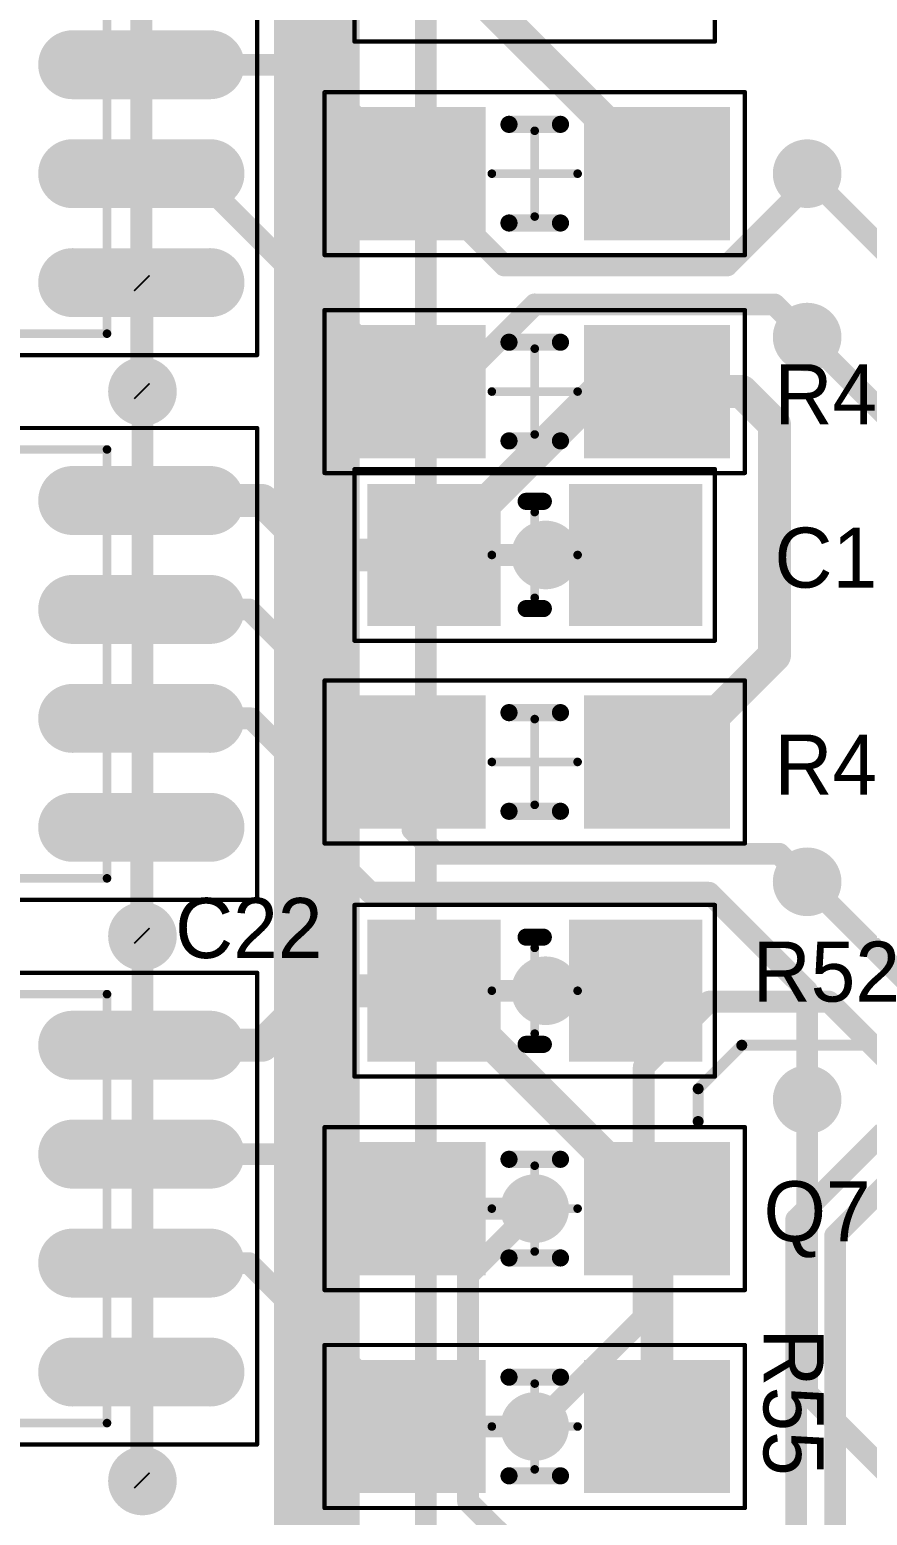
# Model space of a CAD drawing. Header units: millimetres. Extents: x 37 to 246, y 26 to 184.
# Drawn here: x 186.52 to 196.28, y 146.92 to 164.24 of the extents above; entities that cross this region are included whole.
import ezdxf

# ---------------------------------------------------------------- set-up
doc = ezdxf.new("R2010")
doc.units = ezdxf.units.MM
for name, color, linetype in [('BottomLayer', 5, 'Continuous'), ('Mechanical13', 56, 'Continuous'), ('Mechanical15', 56, 'Continuous'), ('MultiLayer', 9, 'Continuous'), ('TopLayer', 1, 'Continuous'), ('TopOverlay', 2, 'Continuous'), ('TopPaste', 8, 'Continuous'), ('TopSolder', 216, 'Continuous'), ('ViaHoleLayer', 16, 'Continuous')]:
    doc.layers.add(name, color=color, linetype=linetype)

msp = doc.modelspace()

# ---------------------------------------------------------------- linework, layer by layer
at = {"layer": 'BottomLayer'}
for points, const_width in [([(187.82, 160.033), (187.82, 166.37)], 0.254), ([(191.135, 158.242), (191.135, 165.989)], 0.254), ([(189.865, 158.115), (189.865, 165.1)], 1), ([(195.58, 162.56), (198.628, 159.512)], 0.254), ([(195.58, 160.655), (198.174, 158.061)], 0.254), ([(187.82, 160.033), (187.833, 160.02)], 0.254), ([(187.833, 153.67), (187.833, 160.02)], 0.254), ([(189.865, 153.035), (189.865, 158.115)], 1), ([(191.135, 158.242), (191.262, 158.115)], 0.254), ([(191.135, 153.035), (191.135, 158.242)], 0.254), ([(191.262, 158.115), (192.532, 158.115)], 0.254), ([(195.58, 154.305), (197.72, 152.165)], 0.254), ([(187.833, 147.32), (187.833, 153.67)], 0.254), ([(189.865, 140.97), (189.865, 153.035)], 1), ([(191.135, 153.035), (192.532, 153.035)], 0.254), ([(191.135, 144.145), (191.135, 153.035)], 0.254), ([(193.675, 152.146), (194.437, 152.908)], 0.254), ([(194.437, 152.908), (195.834, 152.908)], 0.254), ([(195.834, 152.908), (197.266, 151.476)], 0.254), ([(193.675, 149.225), (193.675, 152.146)], 0.254), ([(195.58, 148.343), (195.58, 151.765)], 0.254), ([(191.628, 149.718), (192.405, 150.495)], 0.254), ([(191.628, 147.081), (191.628, 149.718)], 0.254), ([(192.405, 147.955), (193.675, 149.225)], 0.254), ([(195.58, 148.343), (196.812, 147.111)], 0.254), ([(191.628, 147.081), (192.151, 146.558)], 0.254)]:
    msp.add_lwpolyline(points, dxfattribs=dict(at, const_width=const_width))
for points, const_width in [([(195.38, 162.56, 1), (195.78, 162.56, 1)], 0.4), ([(195.517, 162.56, 1), (195.643, 162.56, 1)], 0.127), ([(195.38, 160.655, 1), (195.78, 160.655, 1)], 0.4), ([(195.517, 160.655, 1), (195.643, 160.655, 1)], 0.127), ([(187.633, 160.02, 1), (188.033, 160.02, 1)], 0.4), ([(187.757, 160.033, 1), (187.884, 160.033, 1)], 0.127), ([(187.757, 160.033, 1), (187.884, 160.033, 1)], 0.127), ([(187.769, 160.02, 1), (187.897, 160.02, 1)], 0.127), ([(187.769, 160.02, 1), (187.897, 160.02, 1)], 0.127), ([(189.615, 158.115, 1), (190.115, 158.115, 1)], 0.5), ([(189.615, 158.115, 1), (190.115, 158.115, 1)], 0.5), ([(189.665, 158.115, 1), (190.065, 158.115, 1)], 0.4), ([(192.332, 158.115, 1), (192.732, 158.115, 1)], 0.4), ([(191.071, 158.242, 1), (191.198, 158.242, 1)], 0.127), ([(191.071, 158.242, 1), (191.198, 158.242, 1)], 0.127), ([(191.071, 158.242, 1), (191.198, 158.242, 1)], 0.127), ([(191.198, 158.115, 1), (191.326, 158.115, 1)], 0.127), ([(191.198, 158.115, 1), (191.326, 158.115, 1)], 0.127), ([(192.469, 158.115, 1), (192.595, 158.115, 1)], 0.127), ([(195.38, 154.305, 1), (195.78, 154.305, 1)], 0.4), ([(195.517, 154.305, 1), (195.643, 154.305, 1)], 0.127), ([(187.633, 153.67, 1), (188.033, 153.67, 1)], 0.4), ([(187.769, 153.67, 1), (187.897, 153.67, 1)], 0.127), ([(187.769, 153.67, 1), (187.897, 153.67, 1)], 0.127), ([(189.615, 153.035, 1), (190.115, 153.035, 1)], 0.5), ([(189.615, 153.035, 1), (190.115, 153.035, 1)], 0.5), ([(189.665, 153.035, 1), (190.065, 153.035, 1)], 0.4), ([(192.332, 153.035, 1), (192.732, 153.035, 1)], 0.4), ([(191.071, 153.035, 1), (191.198, 153.035, 1)], 0.127), ([(191.071, 153.035, 1), (191.198, 153.035, 1)], 0.127), ([(191.071, 153.035, 1), (191.198, 153.035, 1)], 0.127), ([(192.469, 153.035, 1), (192.595, 153.035, 1)], 0.127), ([(194.374, 152.908, 1), (194.5, 152.908, 1)], 0.127), ([(194.374, 152.908, 1), (194.5, 152.908, 1)], 0.127), ([(195.77, 152.908, 1), (195.898, 152.908, 1)], 0.127), ([(195.77, 152.908, 1), (195.898, 152.908, 1)], 0.127), ([(193.612, 152.146, 1), (193.738, 152.146, 1)], 0.127), ([(193.612, 152.146, 1), (193.738, 152.146, 1)], 0.127), ([(195.38, 151.765, 1), (195.78, 151.765, 1)], 0.4), ([(195.517, 151.765, 1), (195.643, 151.765, 1)], 0.127), ([(192.205, 150.495, 1), (192.605, 150.495, 1)], 0.4), ([(192.341, 150.495, 1), (192.469, 150.495, 1)], 0.127), ([(191.564, 149.718, 1), (191.691, 149.718, 1)], 0.127), ([(191.564, 149.718, 1), (191.691, 149.718, 1)], 0.127), ([(193.612, 149.225, 1), (193.738, 149.225, 1)], 0.127), ([(193.612, 149.225, 1), (193.738, 149.225, 1)], 0.127), ([(195.517, 148.343, 1), (195.643, 148.343, 1)], 0.127), ([(195.517, 148.343, 1), (195.643, 148.343, 1)], 0.127), ([(192.205, 147.955, 1), (192.605, 147.955, 1)], 0.4), ([(192.341, 147.955, 1), (192.469, 147.955, 1)], 0.127), ([(187.633, 147.32, 1), (188.033, 147.32, 1)], 0.4), ([(187.769, 147.32, 1), (187.897, 147.32, 1)], 0.127), ([(191.564, 147.081, 1), (191.691, 147.081, 1)], 0.127), ([(191.564, 147.081, 1), (191.691, 147.081, 1)], 0.127)]:
    msp.add_lwpolyline(points, format="xyb", close=True, dxfattribs=dict(at, const_width=const_width))
at = {"layer": 'Mechanical13', "const_width": 0.1}
for points in [[(187.42, 160.695), (187.42, 165.695)], [(183.42, 160.695), (187.42, 160.695)], [(183.42, 159.345), (187.42, 159.345)], [(187.42, 154.345), (187.42, 159.345)], [(183.42, 154.345), (187.42, 154.345)], [(183.42, 152.995), (187.42, 152.995)], [(187.42, 147.995), (187.42, 152.995)], [(183.42, 147.995), (187.42, 147.995)]]:
    msp.add_lwpolyline(points, dxfattribs=at)
at = {"layer": 'Mechanical13', "const_width": 0.05}
for points in [[(187.395, 160.695, 1), (187.445, 160.695, 1)], [(187.395, 160.695, 1), (187.445, 160.695, 1)], [(187.395, 159.345, 1), (187.445, 159.345, 1)], [(187.395, 159.345, 1), (187.445, 159.345, 1)], [(187.395, 154.345, 1), (187.445, 154.345, 1)], [(187.395, 154.345, 1), (187.445, 154.345, 1)], [(187.395, 152.995, 1), (187.445, 152.995, 1)], [(187.395, 152.995, 1), (187.445, 152.995, 1)], [(187.395, 147.995, 1), (187.445, 147.995, 1)], [(187.395, 147.995, 1), (187.445, 147.995, 1)]]:
    msp.add_lwpolyline(points, format="xyb", close=True, dxfattribs=at)
at = {"layer": 'Mechanical15'}
for points, const_width in [([(190.305, 164.1), (190.305, 166.1)], 0.05), ([(194.505, 164.1), (194.505, 166.1)], 0.05), ([(189.17, 160.445), (189.17, 165.945)], 0.05), ([(190.305, 164.1), (194.505, 164.1)], 0.05), ([(189.955, 161.61), (189.955, 163.51)], 0.05), ([(189.955, 163.51), (194.855, 163.51)], 0.05), ([(194.855, 161.61), (194.855, 163.51)], 0.05), ([(192.405, 162.06), (192.405, 163.06)], 0.1), ([(191.905, 162.56), (192.905, 162.56)], 0.1), ([(189.955, 161.61), (194.855, 161.61)], 0.05), ([(189.955, 160.97), (194.855, 160.97)], 0.05), ([(189.955, 159.07), (189.955, 160.97)], 0.05), ([(194.855, 159.07), (194.855, 160.97)], 0.05), ([(192.405, 159.52), (192.405, 160.52)], 0.1), ([(181.67, 160.445), (189.17, 160.445)], 0.05), ([(191.905, 160.02), (192.905, 160.02)], 0.1), ([(181.67, 159.595), (189.17, 159.595)], 0.05), ([(189.17, 154.095), (189.17, 159.595)], 0.05), ([(189.955, 159.07), (194.855, 159.07)], 0.05), ([(190.305, 159.115), (194.505, 159.115)], 0.05), ([(190.305, 157.115), (190.305, 159.115)], 0.05), ([(194.505, 157.115), (194.505, 159.115)], 0.05), ([(192.405, 157.615), (192.405, 158.615)], 0.1), ([(191.905, 158.115), (192.905, 158.115)], 0.1), ([(190.305, 157.115), (194.505, 157.115)], 0.05), ([(189.955, 154.752), (189.955, 156.652)], 0.05), ([(189.955, 156.652), (194.855, 156.652)], 0.05), ([(194.855, 154.752), (194.855, 156.652)], 0.05), ([(192.405, 155.202), (192.405, 156.202)], 0.1), ([(191.905, 155.702), (192.905, 155.702)], 0.1), ([(189.955, 154.752), (194.855, 154.752)], 0.05), ([(181.67, 154.095), (189.17, 154.095)], 0.05), ([(190.305, 152.035), (190.305, 154.035)], 0.05), ([(190.305, 154.035), (194.505, 154.035)], 0.05), ([(194.505, 152.035), (194.505, 154.035)], 0.05), ([(192.405, 152.535), (192.405, 153.535)], 0.1), ([(181.67, 153.245), (189.17, 153.245)], 0.05), ([(189.17, 147.745), (189.17, 153.245)], 0.05), ([(191.905, 153.035), (192.905, 153.035)], 0.1), ([(190.305, 152.035), (194.505, 152.035)], 0.05), ([(189.955, 151.445), (194.855, 151.445)], 0.05), ([(189.955, 149.545), (189.955, 151.445)], 0.05), ([(194.855, 149.545), (194.855, 151.445)], 0.05), ([(192.405, 149.995), (192.405, 150.995)], 0.1), ([(191.905, 150.495), (192.905, 150.495)], 0.1), ([(189.955, 149.545), (194.855, 149.545)], 0.05), ([(189.955, 147.005), (189.955, 148.905)], 0.05), ([(189.955, 148.905), (194.855, 148.905)], 0.05), ([(194.855, 147.005), (194.855, 148.905)], 0.05), ([(192.405, 147.455), (192.405, 148.455)], 0.1), ([(191.905, 147.955), (192.905, 147.955)], 0.1), ([(181.67, 147.745), (189.17, 147.745)], 0.05), ([(189.955, 147.005), (194.855, 147.005)], 0.05)]:
    msp.add_lwpolyline(points, dxfattribs=dict(at, const_width=const_width))
for points, const_width in [([(190.292, 164.1, 1), (190.317, 164.1, 1)], 0.025), ([(190.292, 164.1, 1), (190.317, 164.1, 1)], 0.025), ([(194.492, 164.1, 1), (194.517, 164.1, 1)], 0.025), ([(194.492, 164.1, 1), (194.517, 164.1, 1)], 0.025), ([(189.943, 163.51, 1), (189.967, 163.51, 1)], 0.025), ([(189.943, 163.51, 1), (189.967, 163.51, 1)], 0.025), ([(194.843, 163.51, 1), (194.867, 163.51, 1)], 0.025), ([(194.843, 163.51, 1), (194.867, 163.51, 1)], 0.025), ([(192.38, 163.06, 1), (192.43, 163.06, 1)], 0.05), ([(191.88, 162.56, 1), (191.93, 162.56, 1)], 0.05), ([(192.88, 162.56, 1), (192.93, 162.56, 1)], 0.05), ([(192.38, 162.06, 1), (192.43, 162.06, 1)], 0.05), ([(189.943, 161.61, 1), (189.967, 161.61, 1)], 0.025), ([(189.943, 161.61, 1), (189.967, 161.61, 1)], 0.025), ([(194.843, 161.61, 1), (194.867, 161.61, 1)], 0.025), ([(194.843, 161.61, 1), (194.867, 161.61, 1)], 0.025), ([(189.943, 160.97, 1), (189.967, 160.97, 1)], 0.025), ([(189.943, 160.97, 1), (189.967, 160.97, 1)], 0.025), ([(194.843, 160.97, 1), (194.867, 160.97, 1)], 0.025), ([(194.843, 160.97, 1), (194.867, 160.97, 1)], 0.025), ([(192.38, 160.52, 1), (192.43, 160.52, 1)], 0.05), ([(189.158, 160.445, 1), (189.182, 160.445, 1)], 0.025), ([(189.158, 160.445, 1), (189.182, 160.445, 1)], 0.025), ([(191.88, 160.02, 1), (191.93, 160.02, 1)], 0.05), ([(192.88, 160.02, 1), (192.93, 160.02, 1)], 0.05), ([(189.158, 159.595, 1), (189.182, 159.595, 1)], 0.025), ([(189.158, 159.595, 1), (189.182, 159.595, 1)], 0.025), ([(192.38, 159.52, 1), (192.43, 159.52, 1)], 0.05), ([(189.943, 159.07, 1), (189.967, 159.07, 1)], 0.025), ([(189.943, 159.07, 1), (189.967, 159.07, 1)], 0.025), ([(190.292, 159.115, 1), (190.317, 159.115, 1)], 0.025), ([(190.292, 159.115, 1), (190.317, 159.115, 1)], 0.025), ([(194.492, 159.115, 1), (194.517, 159.115, 1)], 0.025), ([(194.492, 159.115, 1), (194.517, 159.115, 1)], 0.025), ([(194.843, 159.07, 1), (194.867, 159.07, 1)], 0.025), ([(194.843, 159.07, 1), (194.867, 159.07, 1)], 0.025), ([(192.38, 158.615, 1), (192.43, 158.615, 1)], 0.05), ([(191.88, 158.115, 1), (191.93, 158.115, 1)], 0.05), ([(192.88, 158.115, 1), (192.93, 158.115, 1)], 0.05), ([(192.38, 157.615, 1), (192.43, 157.615, 1)], 0.05), ([(190.292, 157.115, 1), (190.317, 157.115, 1)], 0.025), ([(190.292, 157.115, 1), (190.317, 157.115, 1)], 0.025), ([(194.492, 157.115, 1), (194.517, 157.115, 1)], 0.025), ([(194.492, 157.115, 1), (194.517, 157.115, 1)], 0.025), ([(189.943, 156.652, 1), (189.967, 156.652, 1)], 0.025), ([(189.943, 156.652, 1), (189.967, 156.652, 1)], 0.025), ([(194.843, 156.652, 1), (194.867, 156.652, 1)], 0.025), ([(194.843, 156.652, 1), (194.867, 156.652, 1)], 0.025), ([(192.38, 156.202, 1), (192.43, 156.202, 1)], 0.05), ([(191.88, 155.702, 1), (191.93, 155.702, 1)], 0.05), ([(192.88, 155.702, 1), (192.93, 155.702, 1)], 0.05), ([(192.38, 155.202, 1), (192.43, 155.202, 1)], 0.05), ([(189.943, 154.752, 1), (189.967, 154.752, 1)], 0.025), ([(189.943, 154.752, 1), (189.967, 154.752, 1)], 0.025), ([(194.843, 154.752, 1), (194.867, 154.752, 1)], 0.025), ([(194.843, 154.752, 1), (194.867, 154.752, 1)], 0.025), ([(189.158, 154.095, 1), (189.182, 154.095, 1)], 0.025), ([(189.158, 154.095, 1), (189.182, 154.095, 1)], 0.025), ([(190.292, 154.035, 1), (190.317, 154.035, 1)], 0.025), ([(190.292, 154.035, 1), (190.317, 154.035, 1)], 0.025), ([(194.492, 154.035, 1), (194.517, 154.035, 1)], 0.025), ([(194.492, 154.035, 1), (194.517, 154.035, 1)], 0.025), ([(192.38, 153.535, 1), (192.43, 153.535, 1)], 0.05), ([(189.158, 153.245, 1), (189.182, 153.245, 1)], 0.025), ([(189.158, 153.245, 1), (189.182, 153.245, 1)], 0.025), ([(191.88, 153.035, 1), (191.93, 153.035, 1)], 0.05), ([(192.88, 153.035, 1), (192.93, 153.035, 1)], 0.05), ([(192.38, 152.535, 1), (192.43, 152.535, 1)], 0.05), ([(190.292, 152.035, 1), (190.317, 152.035, 1)], 0.025), ([(190.292, 152.035, 1), (190.317, 152.035, 1)], 0.025), ([(194.492, 152.035, 1), (194.517, 152.035, 1)], 0.025), ([(194.492, 152.035, 1), (194.517, 152.035, 1)], 0.025), ([(189.943, 151.445, 1), (189.967, 151.445, 1)], 0.025), ([(189.943, 151.445, 1), (189.967, 151.445, 1)], 0.025), ([(194.843, 151.445, 1), (194.867, 151.445, 1)], 0.025), ([(194.843, 151.445, 1), (194.867, 151.445, 1)], 0.025), ([(192.38, 150.995, 1), (192.43, 150.995, 1)], 0.05), ([(191.88, 150.495, 1), (191.93, 150.495, 1)], 0.05), ([(192.88, 150.495, 1), (192.93, 150.495, 1)], 0.05), ([(192.38, 149.995, 1), (192.43, 149.995, 1)], 0.05), ([(189.943, 149.545, 1), (189.967, 149.545, 1)], 0.025), ([(189.943, 149.545, 1), (189.967, 149.545, 1)], 0.025), ([(194.843, 149.545, 1), (194.867, 149.545, 1)], 0.025), ([(194.843, 149.545, 1), (194.867, 149.545, 1)], 0.025), ([(189.943, 148.905, 1), (189.967, 148.905, 1)], 0.025), ([(189.943, 148.905, 1), (189.967, 148.905, 1)], 0.025), ([(194.843, 148.905, 1), (194.867, 148.905, 1)], 0.025), ([(194.843, 148.905, 1), (194.867, 148.905, 1)], 0.025), ([(192.38, 148.455, 1), (192.43, 148.455, 1)], 0.05), ([(191.88, 147.955, 1), (191.93, 147.955, 1)], 0.05), ([(192.88, 147.955, 1), (192.93, 147.955, 1)], 0.05), ([(189.158, 147.745, 1), (189.182, 147.745, 1)], 0.025), ([(189.158, 147.745, 1), (189.182, 147.745, 1)], 0.025), ([(192.38, 147.455, 1), (192.43, 147.455, 1)], 0.05), ([(189.943, 147.005, 1), (189.967, 147.005, 1)], 0.025), ([(189.943, 147.005, 1), (189.967, 147.005, 1)], 0.025), ([(194.843, 147.005, 1), (194.867, 147.005, 1)], 0.025), ([(194.843, 147.005, 1), (194.867, 147.005, 1)], 0.025)]:
    msp.add_lwpolyline(points, format="xyb", close=True, dxfattribs=dict(at, const_width=const_width))
at = {"layer": 'MultiLayer', "const_width": 0.4}
for points in [[(195.38, 162.56, 1), (195.78, 162.56, 1)], [(195.38, 160.655, 1), (195.78, 160.655, 1)], [(187.633, 160.02, 1), (188.033, 160.02, 1)], [(189.665, 158.115, 1), (190.065, 158.115, 1)], [(192.332, 158.115, 1), (192.732, 158.115, 1)], [(195.38, 154.305, 1), (195.78, 154.305, 1)], [(187.633, 153.67, 1), (188.033, 153.67, 1)], [(189.665, 153.035, 1), (190.065, 153.035, 1)], [(192.332, 153.035, 1), (192.732, 153.035, 1)], [(195.38, 151.765, 1), (195.78, 151.765, 1)], [(192.205, 150.495, 1), (192.605, 150.495, 1)], [(192.205, 147.955, 1), (192.605, 147.955, 1)], [(187.633, 147.32, 1), (188.033, 147.32, 1)]]:
    msp.add_lwpolyline(points, format="xyb", close=True, dxfattribs=at)
at = {"layer": 'TopLayer'}
for points, const_width in [([(191.29, 165.1), (193.83, 162.56)], 0.384), ([(187.02, 163.83), (188.62, 163.83)], 0.6), ([(187.82, 163.83), (189.71, 163.83)], 0.254), ([(189.71, 163.83), (190.98, 162.56)], 0.254), ([(187.02, 162.56), (188.62, 162.56)], 0.6), ([(187.82, 162.56), (188.44, 162.56)], 0.254), ([(188.44, 162.56), (190.98, 160.02)], 0.254), ([(190.98, 162.56), (192.05, 161.49)], 0.254), ([(195.58, 162.423), (195.58, 162.56)], 0.254), ([(194.647, 161.49), (195.58, 162.423)], 0.254), ([(187.02, 161.29), (188.62, 161.29)], 0.6), ([(192.05, 161.49), (194.647, 161.49)], 0.254), ([(187.82, 161.29), (187.833, 161.277)], 0.254), ([(187.833, 160.02), (187.833, 161.277)], 0.254), ([(191.389, 160.02), (192.405, 161.036)], 0.254), ([(192.405, 161.036), (195.199, 161.036)], 0.254), ([(195.199, 161.036), (195.58, 160.655)], 0.254), ([(191.23, 158.115), (193.135, 160.02)], 0.384), ([(193.135, 160.02), (193.83, 160.02)], 0.384), ([(193.83, 160.02), (194.818, 160.02)], 0.384), ([(194.818, 160.02), (195.199, 159.639)], 0.384), ([(190.98, 160.02), (191.389, 160.02)], 0.254), ([(195.199, 156.944), (195.199, 159.639)], 0.384), ([(187.02, 158.75), (188.62, 158.75)], 0.6), ([(187.82, 158.75), (189.23, 158.75)], 0.384), ([(189.23, 158.75), (189.865, 158.115)], 0.384), ([(189.865, 158.115), (191.23, 158.115)], 0.384), ([(192.532, 158.115), (193.58, 158.115)], 0.254), ([(187.02, 157.48), (188.62, 157.48)], 0.6), ([(187.82, 157.48), (189.075, 157.48)], 0.254), ([(189.075, 157.48), (190.98, 155.575)], 0.254), ([(193.83, 155.575), (195.199, 156.944)], 0.384), ([(187.02, 156.21), (188.62, 156.21)], 0.6), ([(187.82, 156.21), (189.103, 156.21)], 0.254), ([(189.103, 156.21), (189.903, 155.41)], 0.254), ([(190.98, 154.914), (190.98, 155.575)], 0.254), ([(189.903, 154.765), (189.903, 155.41)], 0.254), ([(187.02, 154.94), (188.62, 154.94)], 0.6), ([(187.82, 153.683), (187.82, 154.94)], 0.254), ([(190.98, 154.914), (191.262, 154.632)], 0.254), ([(189.903, 154.765), (190.49, 154.178)], 0.254), ([(191.262, 154.632), (195.253, 154.632)], 0.254), ([(195.253, 154.632), (195.58, 154.305)], 0.254), ([(190.49, 154.178), (194.437, 154.178)], 0.254), ([(194.437, 154.178), (195.58, 153.035)], 0.254), ([(187.82, 153.683), (187.833, 153.67)], 0.254), ([(189.23, 152.4), (189.865, 153.035)], 0.384), ([(189.865, 153.035), (191.23, 153.035)], 0.384), ([(191.23, 153.035), (191.29, 153.035)], 0.384), ([(191.29, 153.035), (193.83, 150.495)], 0.384), ([(192.532, 153.035), (193.58, 153.035)], 0.254), ([(195.58, 151.765), (195.58, 153.035)], 0.254), ([(187.02, 152.4), (188.62, 152.4)], 0.6), ([(187.82, 152.4), (189.23, 152.4)], 0.384), ([(187.02, 151.13), (188.62, 151.13)], 0.6), ([(195.453, 150.368), (196.474, 151.389)], 0.254), ([(187.82, 151.13), (190.345, 151.13)], 0.254), ([(190.345, 151.13), (190.98, 150.495)], 0.254), ([(195.907, 150.18), (196.928, 151.201)], 0.254), ([(193.83, 147.955), (193.83, 150.495)], 0.384), ([(190.98, 150.495), (192.405, 150.495)], 0.254), ([(195.453, 145.172), (195.453, 150.368)], 0.254), ([(187.02, 149.86), (188.62, 149.86)], 0.6), ([(195.907, 145.36), (195.907, 150.18)], 0.254), ([(187.82, 149.86), (189.075, 149.86)], 0.254), ([(189.075, 149.86), (190.98, 147.955)], 0.254), ([(187.02, 148.59), (188.62, 148.59)], 0.6), ([(187.82, 147.333), (187.82, 148.59)], 0.254), ([(190.98, 147.955), (192.405, 147.955)], 0.254), ([(187.82, 147.333), (187.833, 147.32)], 0.254)]:
    msp.add_lwpolyline(points, dxfattribs=dict(at, const_width=const_width))
for points, const_width in [([(186.87, 163.83, 1), (187.17, 163.83, 1)], 0.3), ([(188.47, 163.83, 1), (188.77, 163.83, 1)], 0.3), ([(187.757, 163.83, 1), (187.884, 163.83, 1)], 0.127), ([(189.646, 163.83, 1), (189.773, 163.83, 1)], 0.127), ([(189.646, 163.83, 1), (189.773, 163.83, 1)], 0.127), ([(186.87, 162.56, 1), (187.17, 162.56, 1)], 0.3), ([(188.47, 162.56, 1), (188.77, 162.56, 1)], 0.3), ([(195.38, 162.56, 1), (195.78, 162.56, 1)], 0.4), ([(187.757, 162.56, 1), (187.884, 162.56, 1)], 0.127), ([(188.376, 162.56, 1), (188.503, 162.56, 1)], 0.127), ([(188.376, 162.56, 1), (188.503, 162.56, 1)], 0.127), ([(190.916, 162.56, 1), (191.043, 162.56, 1)], 0.127), ([(190.916, 162.56, 1), (191.043, 162.56, 1)], 0.127), ([(193.734, 162.56, 1), (193.926, 162.56, 1)], 0.192), ([(195.517, 162.56, 1), (195.643, 162.56, 1)], 0.127), ([(195.517, 162.423, 1), (195.643, 162.423, 1)], 0.127), ([(195.517, 162.423, 1), (195.643, 162.423, 1)], 0.127), ([(186.87, 161.29, 1), (187.17, 161.29, 1)], 0.3), ([(188.47, 161.29, 1), (188.77, 161.29, 1)], 0.3), ([(191.986, 161.49, 1), (192.113, 161.49, 1)], 0.127), ([(191.986, 161.49, 1), (192.113, 161.49, 1)], 0.127), ([(194.584, 161.49, 1), (194.711, 161.49, 1)], 0.127), ([(194.584, 161.49, 1), (194.711, 161.49, 1)], 0.127), ([(187.757, 161.29, 1), (187.884, 161.29, 1)], 0.127), ([(187.769, 161.277, 1), (187.897, 161.277, 1)], 0.127), ([(187.769, 161.277, 1), (187.897, 161.277, 1)], 0.127), ([(192.341, 161.036, 1), (192.469, 161.036, 1)], 0.127), ([(192.341, 161.036, 1), (192.469, 161.036, 1)], 0.127), ([(195.136, 161.036, 1), (195.262, 161.036, 1)], 0.127), ([(195.136, 161.036, 1), (195.262, 161.036, 1)], 0.127), ([(195.38, 160.655, 1), (195.78, 160.655, 1)], 0.4), ([(195.517, 160.655, 1), (195.643, 160.655, 1)], 0.127), ([(187.633, 160.02, 1), (188.033, 160.02, 1)], 0.4), ([(193.039, 160.02, 1), (193.231, 160.02, 1)], 0.192), ([(193.039, 160.02, 1), (193.231, 160.02, 1)], 0.192), ([(193.734, 160.02, 1), (193.926, 160.02, 1)], 0.192), ([(193.734, 160.02, 1), (193.926, 160.02, 1)], 0.192), ([(194.722, 160.02, 1), (194.914, 160.02, 1)], 0.192), ([(194.722, 160.02, 1), (194.914, 160.02, 1)], 0.192), ([(187.769, 160.02, 1), (187.897, 160.02, 1)], 0.127), ([(190.916, 160.02, 1), (191.043, 160.02, 1)], 0.127), ([(190.916, 160.02, 1), (191.043, 160.02, 1)], 0.127), ([(191.326, 160.02, 1), (191.452, 160.02, 1)], 0.127), ([(191.326, 160.02, 1), (191.452, 160.02, 1)], 0.127), ([(195.103, 159.639, 1), (195.295, 159.639, 1)], 0.192), ([(195.103, 159.639, 1), (195.295, 159.639, 1)], 0.192), ([(186.87, 158.75, 1), (187.17, 158.75, 1)], 0.3), ([(188.47, 158.75, 1), (188.77, 158.75, 1)], 0.3), ([(187.724, 158.75, 1), (187.916, 158.75, 1)], 0.192), ([(189.134, 158.75, 1), (189.326, 158.75, 1)], 0.192), ([(189.134, 158.75, 1), (189.326, 158.75, 1)], 0.192), ([(189.665, 158.115, 1), (190.065, 158.115, 1)], 0.4), ([(192.332, 158.115, 1), (192.732, 158.115, 1)], 0.4), ([(189.769, 158.115, 1), (189.961, 158.115, 1)], 0.192), ([(189.769, 158.115, 1), (189.961, 158.115, 1)], 0.192), ([(191.134, 158.115, 1), (191.326, 158.115, 1)], 0.192), ([(191.134, 158.115, 1), (191.326, 158.115, 1)], 0.192), ([(192.469, 158.115, 1), (192.595, 158.115, 1)], 0.127), ([(193.516, 158.115, 1), (193.643, 158.115, 1)], 0.127), ([(186.87, 157.48, 1), (187.17, 157.48, 1)], 0.3), ([(188.47, 157.48, 1), (188.77, 157.48, 1)], 0.3), ([(187.757, 157.48, 1), (187.884, 157.48, 1)], 0.127), ([(189.011, 157.48, 1), (189.138, 157.48, 1)], 0.127), ([(189.011, 157.48, 1), (189.138, 157.48, 1)], 0.127), ([(195.103, 156.944, 1), (195.295, 156.944, 1)], 0.192), ([(195.103, 156.944, 1), (195.295, 156.944, 1)], 0.192), ([(186.87, 156.21, 1), (187.17, 156.21, 1)], 0.3), ([(188.47, 156.21, 1), (188.77, 156.21, 1)], 0.3), ([(187.757, 156.21, 1), (187.884, 156.21, 1)], 0.127), ([(189.04, 156.21, 1), (189.167, 156.21, 1)], 0.127), ([(189.04, 156.21, 1), (189.167, 156.21, 1)], 0.127), ([(190.916, 155.575, 1), (191.043, 155.575, 1)], 0.127), ([(190.916, 155.575, 1), (191.043, 155.575, 1)], 0.127), ([(193.734, 155.575, 1), (193.926, 155.575, 1)], 0.192), ([(189.839, 155.41, 1), (189.966, 155.41, 1)], 0.127), ([(189.839, 155.41, 1), (189.966, 155.41, 1)], 0.127), ([(186.87, 154.94, 1), (187.17, 154.94, 1)], 0.3), ([(188.47, 154.94, 1), (188.77, 154.94, 1)], 0.3), ([(187.757, 154.94, 1), (187.884, 154.94, 1)], 0.127), ([(190.916, 154.914, 1), (191.043, 154.914, 1)], 0.127), ([(190.916, 154.914, 1), (191.043, 154.914, 1)], 0.127), ([(189.839, 154.765, 1), (189.966, 154.765, 1)], 0.127), ([(189.839, 154.765, 1), (189.966, 154.765, 1)], 0.127), ([(191.198, 154.632, 1), (191.326, 154.632, 1)], 0.127), ([(191.198, 154.632, 1), (191.326, 154.632, 1)], 0.127), ([(195.19, 154.632, 1), (195.317, 154.632, 1)], 0.127), ([(195.19, 154.632, 1), (195.317, 154.632, 1)], 0.127), ([(195.38, 154.305, 1), (195.78, 154.305, 1)], 0.4), ([(195.517, 154.305, 1), (195.643, 154.305, 1)], 0.127), ([(190.426, 154.178, 1), (190.553, 154.178, 1)], 0.127), ([(190.426, 154.178, 1), (190.553, 154.178, 1)], 0.127), ([(194.374, 154.178, 1), (194.5, 154.178, 1)], 0.127), ([(194.374, 154.178, 1), (194.5, 154.178, 1)], 0.127), ([(187.633, 153.67, 1), (188.033, 153.67, 1)], 0.4), ([(187.757, 153.683, 1), (187.884, 153.683, 1)], 0.127), ([(187.757, 153.683, 1), (187.884, 153.683, 1)], 0.127), ([(187.769, 153.67, 1), (187.897, 153.67, 1)], 0.127), ([(189.665, 153.035, 1), (190.065, 153.035, 1)], 0.4), ([(192.332, 153.035, 1), (192.732, 153.035, 1)], 0.4), ([(189.769, 153.035, 1), (189.961, 153.035, 1)], 0.192), ([(189.769, 153.035, 1), (189.961, 153.035, 1)], 0.192), ([(191.134, 153.035, 1), (191.326, 153.035, 1)], 0.192), ([(191.134, 153.035, 1), (191.326, 153.035, 1)], 0.192), ([(191.194, 153.035, 1), (191.386, 153.035, 1)], 0.192), ([(191.194, 153.035, 1), (191.386, 153.035, 1)], 0.192), ([(192.469, 153.035, 1), (192.595, 153.035, 1)], 0.127), ([(193.516, 153.035, 1), (193.643, 153.035, 1)], 0.127), ([(195.517, 153.035, 1), (195.643, 153.035, 1)], 0.127), ([(195.517, 153.035, 1), (195.643, 153.035, 1)], 0.127), ([(186.87, 152.4, 1), (187.17, 152.4, 1)], 0.3), ([(187.724, 152.4, 1), (187.916, 152.4, 1)], 0.192), ([(188.47, 152.4, 1), (188.77, 152.4, 1)], 0.3), ([(189.134, 152.4, 1), (189.326, 152.4, 1)], 0.192), ([(189.134, 152.4, 1), (189.326, 152.4, 1)], 0.192), ([(195.38, 151.765, 1), (195.78, 151.765, 1)], 0.4), ([(195.517, 151.765, 1), (195.643, 151.765, 1)], 0.127), ([(186.87, 151.13, 1), (187.17, 151.13, 1)], 0.3), ([(188.47, 151.13, 1), (188.77, 151.13, 1)], 0.3), ([(187.757, 151.13, 1), (187.884, 151.13, 1)], 0.127), ([(190.281, 151.13, 1), (190.408, 151.13, 1)], 0.127), ([(190.281, 151.13, 1), (190.408, 151.13, 1)], 0.127), ([(192.205, 150.495, 1), (192.605, 150.495, 1)], 0.4), ([(193.734, 150.495, 1), (193.926, 150.495, 1)], 0.192), ([(193.734, 150.495, 1), (193.926, 150.495, 1)], 0.192), ([(190.916, 150.495, 1), (191.043, 150.495, 1)], 0.127), ([(190.916, 150.495, 1), (191.043, 150.495, 1)], 0.127), ([(192.341, 150.495, 1), (192.469, 150.495, 1)], 0.127), ([(195.389, 150.368, 1), (195.517, 150.368, 1)], 0.127), ([(195.389, 150.368, 1), (195.517, 150.368, 1)], 0.127), ([(186.87, 149.86, 1), (187.17, 149.86, 1)], 0.3), ([(188.47, 149.86, 1), (188.77, 149.86, 1)], 0.3), ([(195.843, 150.18, 1), (195.97, 150.18, 1)], 0.127), ([(195.843, 150.18, 1), (195.97, 150.18, 1)], 0.127), ([(187.757, 149.86, 1), (187.884, 149.86, 1)], 0.127), ([(189.011, 149.86, 1), (189.138, 149.86, 1)], 0.127), ([(189.011, 149.86, 1), (189.138, 149.86, 1)], 0.127), ([(186.87, 148.59, 1), (187.17, 148.59, 1)], 0.3), ([(188.47, 148.59, 1), (188.77, 148.59, 1)], 0.3), ([(187.757, 148.59, 1), (187.884, 148.59, 1)], 0.127), ([(192.205, 147.955, 1), (192.605, 147.955, 1)], 0.4), ([(190.916, 147.955, 1), (191.043, 147.955, 1)], 0.127), ([(190.916, 147.955, 1), (191.043, 147.955, 1)], 0.127), ([(192.341, 147.955, 1), (192.469, 147.955, 1)], 0.127), ([(193.734, 147.955, 1), (193.926, 147.955, 1)], 0.192), ([(187.633, 147.32, 1), (188.033, 147.32, 1)], 0.4), ([(187.757, 147.333, 1), (187.884, 147.333, 1)], 0.127), ([(187.757, 147.333, 1), (187.884, 147.333, 1)], 0.127), ([(187.769, 147.32, 1), (187.897, 147.32, 1)], 0.127)]:
    msp.add_lwpolyline(points, format="xyb", close=True, dxfattribs=dict(at, const_width=const_width))
for points in [[(191.73, 161.885), (191.73, 163.235), (190.23, 161.885), (190.23, 163.235)], [(194.58, 161.885), (194.58, 163.235), (193.08, 161.885), (193.08, 163.235)], [(191.73, 159.345), (191.73, 160.695), (190.23, 159.345), (190.23, 160.695)], [(194.58, 159.345), (194.58, 160.695), (193.08, 159.345), (193.08, 160.695)], [(190.555, 158.84), (190.555, 157.39), (191.905, 158.84), (191.905, 157.39)], [(192.905, 158.84), (192.905, 157.39), (194.255, 158.84), (194.255, 157.39)], [(191.73, 155.027), (191.73, 156.377), (190.23, 155.027), (190.23, 156.377)], [(194.58, 155.027), (194.58, 156.377), (193.08, 155.027), (193.08, 156.377)], [(190.555, 153.76), (190.555, 152.31), (191.905, 153.76), (191.905, 152.31)], [(192.905, 153.76), (192.905, 152.31), (194.255, 153.76), (194.255, 152.31)], [(191.73, 149.82), (191.73, 151.17), (190.23, 149.82), (190.23, 151.17)], [(194.58, 149.82), (194.58, 151.17), (193.08, 149.82), (193.08, 151.17)], [(191.73, 147.28), (191.73, 148.63), (190.23, 147.28), (190.23, 148.63)], [(194.58, 147.28), (194.58, 148.63), (193.08, 147.28), (193.08, 148.63)]]:
    msp.add_solid(points, dxfattribs=at)
at = {"layer": 'TopOverlay'}
for points, const_width in [([(192.105, 163.135), (192.705, 163.135)], 0.2), ([(192.105, 161.985), (192.705, 161.985)], 0.2), ([(192.105, 160.595), (192.705, 160.595)], 0.2), ([(192.105, 159.445), (192.705, 159.445)], 0.2), ([(192.305, 158.74), (192.505, 158.74)], 0.2), ([(192.305, 157.49), (192.505, 157.49)], 0.2), ([(192.105, 156.277), (192.705, 156.277)], 0.2), ([(192.105, 155.127), (192.705, 155.127)], 0.2), ([(192.305, 153.66), (192.505, 153.66)], 0.2), ([(192.305, 152.41), (192.505, 152.41)], 0.2), ([(194.31, 151.892), (194.818, 152.4)], 0.127), ([(194.818, 152.4), (197.485, 152.4)], 0.127), ([(194.31, 151.511), (194.31, 151.892)], 0.127), ([(192.105, 151.07), (192.705, 151.07)], 0.2), ([(192.105, 149.92), (192.705, 149.92)], 0.2), ([(192.105, 148.53), (192.705, 148.53)], 0.2), ([(192.105, 147.38), (192.705, 147.38)], 0.2)]:
    msp.add_lwpolyline(points, dxfattribs=dict(at, const_width=const_width))
for points, const_width in [([(192.055, 163.135, 1), (192.155, 163.135, 1)], 0.1), ([(192.655, 163.135, 1), (192.755, 163.135, 1)], 0.1), ([(192.055, 161.985, 1), (192.155, 161.985, 1)], 0.1), ([(192.655, 161.985, 1), (192.755, 161.985, 1)], 0.1), ([(192.055, 160.595, 1), (192.155, 160.595, 1)], 0.1), ([(192.655, 160.595, 1), (192.755, 160.595, 1)], 0.1), ([(192.055, 159.445, 1), (192.155, 159.445, 1)], 0.1), ([(192.655, 159.445, 1), (192.755, 159.445, 1)], 0.1), ([(192.255, 158.74, 1), (192.355, 158.74, 1)], 0.1), ([(192.455, 158.74, 1), (192.555, 158.74, 1)], 0.1), ([(192.255, 157.49, 1), (192.355, 157.49, 1)], 0.1), ([(192.455, 157.49, 1), (192.555, 157.49, 1)], 0.1), ([(192.055, 156.277, 1), (192.155, 156.277, 1)], 0.1), ([(192.655, 156.277, 1), (192.755, 156.277, 1)], 0.1), ([(192.055, 155.127, 1), (192.155, 155.127, 1)], 0.1), ([(192.655, 155.127, 1), (192.755, 155.127, 1)], 0.1), ([(192.255, 153.66, 1), (192.355, 153.66, 1)], 0.1), ([(192.455, 153.66, 1), (192.555, 153.66, 1)], 0.1), ([(192.255, 152.41, 1), (192.355, 152.41, 1)], 0.1), ([(192.455, 152.41, 1), (192.555, 152.41, 1)], 0.1), ([(194.786, 152.4, 1), (194.85, 152.4, 1)], 0.0635), ([(194.786, 152.4, 1), (194.85, 152.4, 1)], 0.0635), ([(194.278, 151.892, 1), (194.342, 151.892, 1)], 0.0635), ([(194.278, 151.892, 1), (194.342, 151.892, 1)], 0.0635), ([(194.278, 151.511, 1), (194.342, 151.511, 1)], 0.0635), ([(192.055, 151.07, 1), (192.155, 151.07, 1)], 0.1), ([(192.655, 151.07, 1), (192.755, 151.07, 1)], 0.1), ([(192.055, 149.92, 1), (192.155, 149.92, 1)], 0.1), ([(192.655, 149.92, 1), (192.755, 149.92, 1)], 0.1), ([(192.055, 148.53, 1), (192.155, 148.53, 1)], 0.1), ([(192.655, 148.53, 1), (192.755, 148.53, 1)], 0.1), ([(192.055, 147.38, 1), (192.155, 147.38, 1)], 0.1), ([(192.655, 147.38, 1), (192.755, 147.38, 1)], 0.1)]:
    msp.add_lwpolyline(points, format="xyb", close=True, dxfattribs=dict(at, const_width=const_width))
at = {"layer": 'TopPaste', "const_width": 0.6}
for points in [[(187.02, 163.83), (188.62, 163.83)], [(187.02, 162.56), (188.62, 162.56)], [(187.02, 161.29), (188.62, 161.29)], [(187.02, 158.75), (188.62, 158.75)], [(187.02, 157.48), (188.62, 157.48)], [(187.02, 156.21), (188.62, 156.21)], [(187.02, 154.94), (188.62, 154.94)], [(187.02, 152.4), (188.62, 152.4)], [(187.02, 151.13), (188.62, 151.13)], [(187.02, 149.86), (188.62, 149.86)], [(187.02, 148.59), (188.62, 148.59)]]:
    msp.add_lwpolyline(points, dxfattribs=at)
at = {"layer": 'TopPaste', "const_width": 0.3}
for points in [[(186.87, 163.83, 1), (187.17, 163.83, 1)], [(188.47, 163.83, 1), (188.77, 163.83, 1)], [(186.87, 162.56, 1), (187.17, 162.56, 1)], [(188.47, 162.56, 1), (188.77, 162.56, 1)], [(186.87, 161.29, 1), (187.17, 161.29, 1)], [(188.47, 161.29, 1), (188.77, 161.29, 1)], [(186.87, 158.75, 1), (187.17, 158.75, 1)], [(188.47, 158.75, 1), (188.77, 158.75, 1)], [(186.87, 157.48, 1), (187.17, 157.48, 1)], [(188.47, 157.48, 1), (188.77, 157.48, 1)], [(186.87, 156.21, 1), (187.17, 156.21, 1)], [(188.47, 156.21, 1), (188.77, 156.21, 1)], [(186.87, 154.94, 1), (187.17, 154.94, 1)], [(188.47, 154.94, 1), (188.77, 154.94, 1)], [(186.87, 152.4, 1), (187.17, 152.4, 1)], [(188.47, 152.4, 1), (188.77, 152.4, 1)], [(186.87, 151.13, 1), (187.17, 151.13, 1)], [(188.47, 151.13, 1), (188.77, 151.13, 1)], [(186.87, 149.86, 1), (187.17, 149.86, 1)], [(188.47, 149.86, 1), (188.77, 149.86, 1)], [(186.87, 148.59, 1), (187.17, 148.59, 1)], [(188.47, 148.59, 1), (188.77, 148.59, 1)]]:
    msp.add_lwpolyline(points, format="xyb", close=True, dxfattribs=at)
at = {"layer": 'TopPaste'}
for points in [[(191.73, 161.885), (191.73, 163.235), (190.23, 161.885), (190.23, 163.235)], [(194.58, 161.885), (194.58, 163.235), (193.08, 161.885), (193.08, 163.235)], [(191.73, 159.345), (191.73, 160.695), (190.23, 159.345), (190.23, 160.695)], [(194.58, 159.345), (194.58, 160.695), (193.08, 159.345), (193.08, 160.695)], [(190.555, 158.84), (190.555, 157.39), (191.905, 158.84), (191.905, 157.39)], [(192.905, 158.84), (192.905, 157.39), (194.255, 158.84), (194.255, 157.39)], [(191.73, 155.027), (191.73, 156.377), (190.23, 155.027), (190.23, 156.377)], [(194.58, 155.027), (194.58, 156.377), (193.08, 155.027), (193.08, 156.377)], [(190.555, 153.76), (190.555, 152.31), (191.905, 153.76), (191.905, 152.31)], [(192.905, 153.76), (192.905, 152.31), (194.255, 153.76), (194.255, 152.31)], [(191.73, 149.82), (191.73, 151.17), (190.23, 149.82), (190.23, 151.17)], [(194.58, 149.82), (194.58, 151.17), (193.08, 149.82), (193.08, 151.17)], [(191.73, 147.28), (191.73, 148.63), (190.23, 147.28), (190.23, 148.63)], [(194.58, 147.28), (194.58, 148.63), (193.08, 147.28), (193.08, 148.63)]]:
    msp.add_solid(points, dxfattribs=at)
at = {"layer": 'TopSolder', "const_width": 0.803}
for points in [[(187.02, 163.83), (188.62, 163.83)], [(187.02, 162.56), (188.62, 162.56)], [(187.02, 161.29), (188.62, 161.29)], [(187.02, 158.75), (188.62, 158.75)], [(187.02, 157.48), (188.62, 157.48)], [(187.02, 156.21), (188.62, 156.21)], [(187.02, 154.94), (188.62, 154.94)], [(187.02, 152.4), (188.62, 152.4)], [(187.02, 151.13), (188.62, 151.13)], [(187.02, 149.86), (188.62, 149.86)], [(187.02, 148.59), (188.62, 148.59)]]:
    msp.add_lwpolyline(points, dxfattribs=at)
at = {"layer": 'TopSolder', "const_width": 0.402}
for points in [[(186.819, 163.83, 1), (187.221, 163.83, 1)], [(188.419, 163.83, 1), (188.821, 163.83, 1)], [(186.819, 162.56, 1), (187.221, 162.56, 1)], [(188.419, 162.56, 1), (188.821, 162.56, 1)], [(186.819, 161.29, 1), (187.221, 161.29, 1)], [(188.419, 161.29, 1), (188.821, 161.29, 1)], [(186.819, 158.75, 1), (187.221, 158.75, 1)], [(188.419, 158.75, 1), (188.821, 158.75, 1)], [(186.819, 157.48, 1), (187.221, 157.48, 1)], [(188.419, 157.48, 1), (188.821, 157.48, 1)], [(186.819, 156.21, 1), (187.221, 156.21, 1)], [(188.419, 156.21, 1), (188.821, 156.21, 1)], [(186.819, 154.94, 1), (187.221, 154.94, 1)], [(188.419, 154.94, 1), (188.821, 154.94, 1)], [(186.819, 152.4, 1), (187.221, 152.4, 1)], [(188.419, 152.4, 1), (188.821, 152.4, 1)], [(186.819, 151.13, 1), (187.221, 151.13, 1)], [(188.419, 151.13, 1), (188.821, 151.13, 1)], [(186.819, 149.86, 1), (187.221, 149.86, 1)], [(188.419, 149.86, 1), (188.821, 149.86, 1)], [(186.819, 148.59, 1), (187.221, 148.59, 1)], [(188.419, 148.59, 1), (188.821, 148.59, 1)]]:
    msp.add_lwpolyline(points, format="xyb", close=True, dxfattribs=at)
at = {"layer": 'TopSolder'}
for points in [[(191.832, 161.783), (191.832, 163.337), (190.128, 161.783), (190.128, 163.337)], [(194.682, 161.783), (194.682, 163.337), (192.978, 161.783), (192.978, 163.337)], [(191.832, 159.243), (191.832, 160.797), (190.128, 159.243), (190.128, 160.797)], [(194.682, 159.243), (194.682, 160.797), (192.978, 159.243), (192.978, 160.797)], [(190.453, 158.942), (190.453, 157.288), (192.007, 158.942), (192.007, 157.288)], [(192.803, 158.942), (192.803, 157.288), (194.357, 158.942), (194.357, 157.288)], [(191.832, 154.925), (191.832, 156.479), (190.128, 154.925), (190.128, 156.479)], [(194.682, 154.925), (194.682, 156.479), (192.978, 154.925), (192.978, 156.479)], [(190.453, 153.862), (190.453, 152.208), (192.007, 153.862), (192.007, 152.208)], [(192.803, 153.862), (192.803, 152.208), (194.357, 153.862), (194.357, 152.208)], [(191.832, 149.718), (191.832, 151.272), (190.128, 149.718), (190.128, 151.272)], [(194.682, 149.718), (194.682, 151.272), (192.978, 149.718), (192.978, 151.272)], [(191.832, 147.178), (191.832, 148.732), (190.128, 147.178), (190.128, 148.732)], [(194.682, 147.178), (194.682, 148.732), (192.978, 147.178), (192.978, 148.732)]]:
    msp.add_solid(points, dxfattribs=at)
at = {"layer": 'ViaHoleLayer', "const_width": 0.2}
for points in [[(195.48, 162.56, 1), (195.68, 162.56, 1)], [(195.48, 160.655, 1), (195.68, 160.655, 1)], [(187.733, 160.02, 1), (187.933, 160.02, 1)], [(189.765, 158.115, 1), (189.965, 158.115, 1)], [(192.432, 158.115, 1), (192.632, 158.115, 1)], [(195.48, 154.305, 1), (195.68, 154.305, 1)], [(187.733, 153.67, 1), (187.933, 153.67, 1)], [(189.765, 153.035, 1), (189.965, 153.035, 1)], [(192.432, 153.035, 1), (192.632, 153.035, 1)], [(195.48, 151.765, 1), (195.68, 151.765, 1)], [(192.305, 150.495, 1), (192.505, 150.495, 1)], [(192.305, 147.955, 1), (192.505, 147.955, 1)], [(187.733, 147.32, 1), (187.933, 147.32, 1)]]:
    msp.add_lwpolyline(points, format="xyb", close=True, dxfattribs=at)

# ---------------------------------------------------------------- texts
at = {"layer": 'TopOverlay'}
for s, p in [('R41', (195.199, 159.639)), ('C18', (195.199, 157.734)), ('R46', (195.199, 155.321)), ('C22', (188.214, 153.416)), ('R52', (194.945, 152.908)), ('Q7', (195.072, 150.114))]:
    msp.add_text(s, height=0.7, dxfattribs=at).set_placement(p)
msp.add_text('R55', height=0.7, rotation=270, dxfattribs=at).set_placement((195.072, 149.098))

doc.saveas('drawing.dxf')
